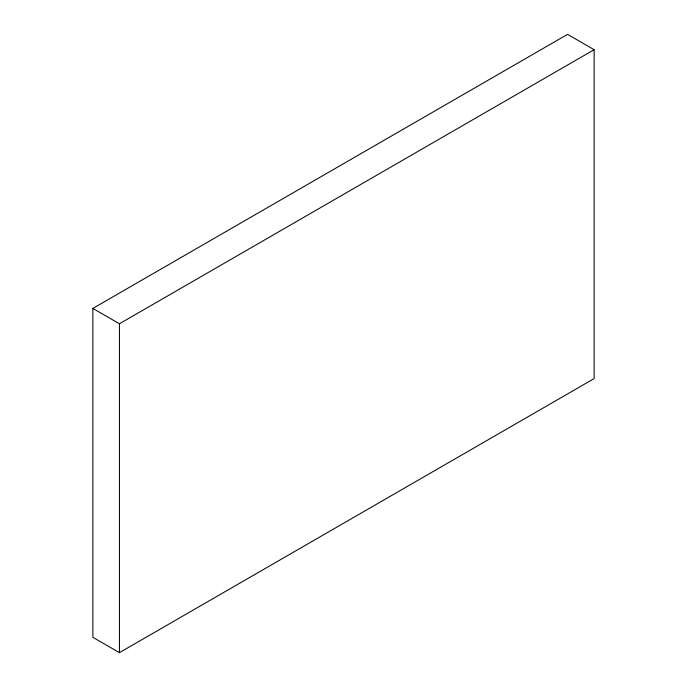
<?xml version="1.0" encoding="UTF-8"?>
<svg xmlns="http://www.w3.org/2000/svg" width="687" height="687" viewBox="0 0 687 687"><rect width="100%" height="100%" fill="white"/><g stroke="black" fill="none" stroke-linecap="round" stroke-linejoin="round"><path stroke-width="1.03" d="M92.857 308.42L567.556 34.35L594.143 49.696L594.143 378.58L119.444 652.65L92.857 637.304L92.857 308.42L119.444 323.766L594.143 49.696M119.444 323.766L119.444 652.65"/></g></svg>
